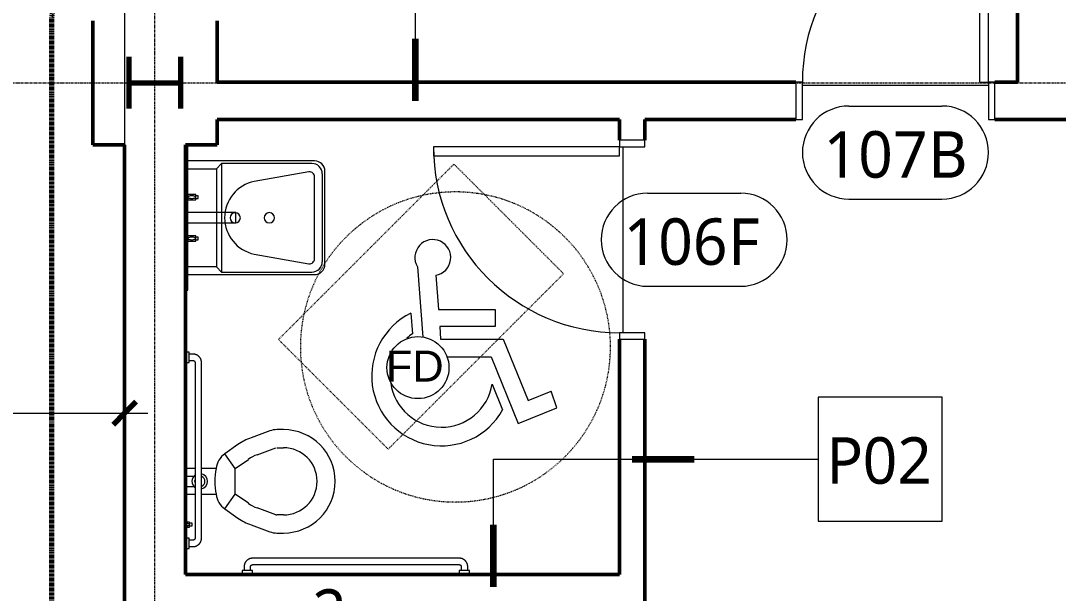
# Model space of a CAD drawing. Header units: inches. Extents: x -1548 to 1644, y -860 to 924.
# Drawn here: x -269 to -68.3, y 131.7 to 242.5 of the extents above; entities that cross this region are included whole.
import ezdxf

# ---------------------------------------------------------------- set-up
doc = ezdxf.new("R2010")
doc.units = ezdxf.units.IN
doc.header["$MEASUREMENT"] = 0
for name, pattern in [('Dash', [0.25, 0.125, -0.125]), ('Dash Dot 3_16_', [0.3125, 0.1875, -0.0625, 0, -0.0625]), ('Grid Line', [0.875, 0.5, -0.125, 0.125, -0.125])]:
    doc.linetypes.add(name, pattern=pattern)
for name, color, linetype, lineweight in [('A-ANNO-DIMS', 211, 'Continuous', 9), ('A-ANNO-DIMS-96', 211, 'Continuous', 9), ('A-ANNO-NOTE', 131, 'Continuous', 9), ('A-ANNO-SYMB', 150, 'Continuous', 9), ('A-DOOR', 31, 'Continuous', 13), ('A-DOOR-FRAM', 31, 'Continuous', 20), ('A-DOOR-IDEN', 31, 'Continuous', 9), ('A-FLOR', 192, 'Continuous', 13), ('A-WALL', 113, 'Continuous', 13), ('A-WALL-IDEN', 211, 'Continuous', 9), ('E-ARBL-BNDY', 71, 'Continuous', 9), ('G-ANNO-SYMB', 111, 'Continuous', 9), ('I-WALL', 2, 'Continuous', 13), ('P-SANR-FIXT', 6, 'Continuous', 9), ('Q-SPCQ', 91, 'Continuous', 9), ('S-COLS', 52, 'Continuous', 9), ('S-COLS-SYMB', 171, 'Continuous', 70), ('S-GRID', 1, 'Continuous', 9)]:
    doc.layers.add(name, color=color, linetype=linetype, lineweight=lineweight)
doc.styles.add('Arial_1', font='arial.ttf', dxfattribs={"height": 6})
doc.styles.add('Trebuchet MS', font='trebuc.ttf', dxfattribs={"width": 0.8, "height": 9})
doc.styles.add('Trebuchet MS_1', font='trebuc.ttf', dxfattribs={"height": 9})
doc.dimstyles.new('Linear_-_3_32__Trebuchet_MS', dxfattribs={"dimscale": 12, "dimtxt": 9.278558, "dimasz": 0.375, "dimexe": 0.5, "dimexo": 0.5, "dimgap": 0.125, "dimtad": 1, "dimdec": 4, "dimrnd": 0.0625, "dimzin": 3, "dimdsep": 46, "dimlunit": 4, "dimtxsty": 'Trebuchet MS', "dimblk1": 'OBLIQUE', "dimblk2": 'OBLIQUE', "dimsah": 1, "dimcen": 0.09, "dimdle": 0.375, "dimazin": 0, "dimtfac": 1, "dimtdec": 4, "dimtix": 1, "dimtmove": 0, "dimatfit": 3, "dimfxl": 1, "dimtvp": 1, "dimfrac": 2, "dimtolj": 1, "dimtzin": 0, "dimarcsym": 2})

# ---------------------------------------------------------------- blocks, each defined once
blk = doc.blocks.new('W Shapes-Column - W10x49-938861-L1')
at = {"layer": 'S-COLS-SYMB', "color": 250}
for p, q in [((-5, 5), (5, 5)), ((0, 5), (0, -5)), ((-5, -5), (5, -5))]:
    blk.add_line(p, q, dxfattribs=at)
blk = doc.blocks.new('Snowdon Towers Sample Structural_rvt-1-L1')
at = {"layer": 'S-COLS', "lineweight": 9, "rotation": 89.99999999999972}
blk.add_blockref('W Shapes-Column - W10x49-938861-L1', (-243, 230.5), dxfattribs=at)
blk = doc.blocks.new('Snowdon Towers Sample Electrical_rvt-1-L1')
at = {"layer": 'E-ARBL-BNDY', "color": 253}
blk.add_line((-248.88, 434.81), (-248.88, -354.5), dxfattribs=at)
blk = doc.blocks.new('SinkConnection - Retail Sink-V91-L1')
at = {"layer": 'P-SANR-FIXT', "color": 7}
for p, q in [((-4.25, 0), (-4.25, -0.5)), ((-3.75, -0.5), (-3.75, 0)), ((-1, 0), (-1, -9.75)), ((1, -9.75), (1, 0)), ((3.75, 0), (3.75, -0.5)), ((4.25, -0.5), (4.25, 0)), ((-4.5, -0.5), (-4.5, -2)), ((-3.5, -0.5), (-4.5, -0.5)), ((-4.5, -2), (-3.5, -2)), ((-4.25, -2), (-4.25, -2.5)), ((-3.75, -2.5), (-3.75, -2)), ((-3.5, -2), (-3.5, -0.5)), ((3.5, -0.5), (3.5, -2)), ((4.5, -0.5), (3.5, -0.5)), ((3.5, -2), (4.5, -2)), ((3.75, -2), (3.75, -2.5)), ((4.25, -2.5), (4.25, -2)), ((4.5, -2), (4.5, -0.5)), ((-4.25, -2.5), (-4.24, -2.5)), ((-4.25, -2.5), (-3.75, -2.5)), ((-3.76, -2.5), (-3.75, -2.5)), ((3.75, -2.5), (4.25, -2.5)), ((3.75, -2.5), (3.76, -2.5)), ((4.24, -2.5), (4.25, -2.5)), ((-1, -9.75), (1, -9.75))]:
    blk.add_line(p, q, dxfattribs=at)
at = {"layer": 'P-SANR-FIXT', "color": 7, "flags": 128}
for points in [[(-4, -0.5), (-4.04, -0.51), (-4.08, -0.54), (-4.11, -0.58), (-4.15, -0.64), (-4.18, -0.72), (-4.2, -0.81), (-4.22, -0.91), (-4.24, -1.02), (-4.25, -1.13), (-4.25, -1.25), (-4.25, -1.37), (-4.24, -1.48), (-4.22, -1.59), (-4.2, -1.69), (-4.18, -1.78), (-4.15, -1.86), (-4.11, -1.92), (-4.08, -1.96), (-4.04, -1.99), (-4, -2)], [(-4, -2), (-3.96, -1.99), (-3.92, -1.96), (-3.89, -1.92), (-3.85, -1.86), (-3.82, -1.78), (-3.8, -1.69), (-3.78, -1.59), (-3.76, -1.48), (-3.75, -1.37), (-3.75, -1.25), (-3.75, -1.13), (-3.76, -1.02), (-3.78, -0.91), (-3.8, -0.81), (-3.82, -0.72), (-3.85, -0.64), (-3.89, -0.58), (-3.92, -0.54), (-3.96, -0.51), (-4, -0.5)], [(4, -0.5), (3.96, -0.51), (3.92, -0.54), (3.89, -0.58), (3.85, -0.64), (3.82, -0.72), (3.8, -0.81), (3.78, -0.91), (3.76, -1.02), (3.75, -1.13), (3.75, -1.25), (3.75, -1.37), (3.76, -1.48), (3.78, -1.59), (3.8, -1.69), (3.82, -1.78), (3.85, -1.86), (3.89, -1.92), (3.92, -1.96), (3.96, -1.99), (4, -2)], [(4, -2), (4.04, -1.99), (4.08, -1.96), (4.11, -1.92), (4.15, -1.86), (4.18, -1.78), (4.2, -1.69), (4.22, -1.59), (4.24, -1.48), (4.25, -1.37), (4.25, -1.25), (4.25, -1.13), (4.24, -1.02), (4.22, -0.91), (4.2, -0.81), (4.18, -0.72), (4.15, -0.64), (4.11, -0.58), (4.08, -0.54), (4.04, -0.51), (4, -0.5)]]:
    blk.add_lwpolyline(points, dxfattribs=at)
at = {"layer": 'P-SANR-FIXT', "color": 7}
for start, end in [(360, 180), (180, 360)]:
    blk.add_arc((0, -16.25), 1, start, end, dxfattribs=at)
blk = doc.blocks.new('WaterClosetConnection - Water Closet Connection-V92-L1')
at = {"layer": 'P-SANR-FIXT', "color": 7}
for p, q in [((-8.5, -1.2), (-8.5, -2)), ((-8.5, -2), (-7.5, -2)), ((-8.25, -2), (-8.25, -2.5)), ((-7.75, -2.5), (-7.75, -2)), ((-7.5, -2), (-7.5, -1.2)), ((-8.25, -2.5), (-8.24, -2.5)), ((-8.25, -2.5), (-7.75, -2.5)), ((-7.76, -2.5), (-7.75, -2.5))]:
    blk.add_line(p, q, dxfattribs=at)
at = {"layer": 'P-SANR-FIXT', "color": 7, "flags": 128}
for points in [[(-8.25, -1.2), (-8.25, -1.25), (-8.25, -1.37), (-8.24, -1.48), (-8.22, -1.59), (-8.2, -1.69), (-8.18, -1.78), (-8.15, -1.86), (-8.11, -1.92), (-8.08, -1.96), (-8.04, -1.99), (-8, -2)], [(-8, -2), (-8.04, -1.99), (-8.08, -1.96)], [(-8, -2), (-7.96, -1.99), (-7.92, -1.96), (-7.89, -1.92), (-7.85, -1.86), (-7.82, -1.78), (-7.8, -1.69), (-7.78, -1.59), (-7.76, -1.48), (-7.75, -1.37), (-7.75, -1.25), (-7.75, -1.2)], [(-7.89, -1.92), (-7.92, -1.96), (-7.96, -1.99), (-8, -2)]]:
    blk.add_lwpolyline(points, dxfattribs=at)
blk = doc.blocks.new('Snowdon Towers Sample Plumbing_rvt-1-L1')
at = {"layer": 'P-SANR-FIXT', "color": 90, "lineweight": 9}
for name, p, rotation in [('SinkConnection - Retail Sink-V91-L1', (-237.13, 204.37), 89.99999999999991), ('WaterClosetConnection - Water Closet Connection-V92-L1', (-238.33, 153), 89.99999999999996)]:
    blk.add_blockref(name, p, dxfattribs=dict(at, rotation=rotation))
blk = doc.blocks.new('Door-Passage-Single-Flush - 36_ x 96_-2162740-L1')
at = {"layer": 'A-DOOR', "lineweight": 20}
for p, q in [((18, 39.875), (16.25, 39.875)), ((16.25, 39.875), (16.25, 3.875)), ((18, 3.875), (18, 39.875)), ((16.25, 3.875), (18, 3.875))]:
    blk.add_line(p, q, dxfattribs=at)
at = {"layer": 'A-DOOR', "lineweight": 9}
blk.add_arc((18, 3.875), 36, 90, 180, dxfattribs=at)
at = {"layer": 'A-DOOR-FRAM'}
for p, q in [((-18, 3.875), (-19.25, 3.875)), ((-19.25, 3.875), (-19.25, -3.375)), ((-18, -3.375), (-18, 3.875)), ((19.25, 3.875), (18, 3.875)), ((18, 3.875), (18, -3.375)), ((19.25, -3.375), (19.25, 3.875)), ((-19.25, -3.375), (-18, -3.375)), ((18, -3.375), (19.25, -3.375))]:
    blk.add_line(p, q, dxfattribs=at)
blk = doc.blocks.new('Door-Passage-Single-Flush - 36_ x 84_-2162751-L1')
at = {"layer": 'A-DOOR', "lineweight": 20}
for p, q in [((18, 38.6875), (16.25, 38.6875)), ((16.25, 38.6875), (16.25, 2.6875)), ((18, 2.6875), (18, 38.6875)), ((16.25, 2.6875), (18, 2.6875))]:
    blk.add_line(p, q, dxfattribs=at)
at = {"layer": 'A-DOOR', "lineweight": 9}
blk.add_arc((18, 2.6875), 36, 90, 180, dxfattribs=at)
at = {"layer": 'A-DOOR-FRAM'}
for p, q in [((-18, 2.6875), (-19.25, 2.6875)), ((-19.25, 2.6875), (-19.25, -2.1875)), ((-18, -2.1875), (-18, 2.6875)), ((19.25, 2.6875), (18, 2.6875)), ((18, 2.6875), (18, -2.1875)), ((19.25, -2.1875), (19.25, 2.6875)), ((-19.25, -2.1875), (-18, -2.1875)), ((18, -2.1875), (19.25, -2.1875))]:
    blk.add_line(p, q, dxfattribs=at)
blk = doc.blocks.new('Toilet-Commercial-Wall-3D - 19_ Seat Height-1392863-L1')
at = {"layer": 'P-SANR-FIXT'}
for p, q in [((5.94, 24.87), (5.94, 23.58)), ((9.44, 23.58), (9.44, 24.87)), ((22.44, 24.87), (22.44, 23.58)), ((25.94, 23.58), (25.94, 24.87)), ((6.18, 22.21), (7.5, 18.6)), ((10.79, 19.79), (9.47, 23.41)), ((22.41, 23.41), (21.1, 19.79)), ((24.38, 18.6), (25.7, 22.21)), ((13.47, 15.52), (11.69, 18.06)), ((20.19, 18.06), (18.42, 15.52)), ((8.82, 16.05), (10.6, 13.51)), ((13.47, 15.52), (10.6, 13.51)), ((18.42, 15.52), (13.47, 15.52)), ((21.28, 13.51), (18.42, 15.52)), ((21.28, 13.51), (23.06, 16.05)), ((13.44, 11.83), (13.44, 9)), ((18.44, 8.99), (18.44, 11.83)), ((13.44, 7.75), (13.44, 5.88)), ((14.94, 5.88), (14.94, 7.53)), ((16.94, 5.88), (16.94, 7.53)), ((18.44, 5.88), (18.44, 7.75))]:
    blk.add_line(p, q, dxfattribs=at)
for centre, radius, start, end in [((15.94, 24.87), 10, 90, 180), ((15.94, 24.87), 10, 0, 90), ((15.94, 24.87), 6.5, 90, 180), ((15.94, 24.87), 6.5, 0, 90), ((9.94, 23.58), 4, 180, 200), ((21.94, 23.58), 0.5, 340, 0), ((21.94, 23.58), 4, 340, 0), ((17.83, 22.36), 11, 200, 215), ((17.83, 22.36), 7.5, 200, 215), ((14.05, 22.36), 7.5, 325, 340), ((14.05, 22.36), 11, 325, 340), ((13.88, 15.81), 4, 215, 263.7549), ((18.01, 15.81), 4, 276.2451, 325), ((15.94, 24.21), 12.62, 258.5767, 281.4233), ((15.94, 8.65), 1.5, 13.853, 165.7899), ((15.94, 8.66), 0.996, 21.9682, 158.0318), ((15.94, 8.65), 1.5, 217.3412, 322.6588), ((15.94, 8.66), 0.996, 256.1825, 283.8175)]:
    blk.add_arc(centre, radius, start, end, dxfattribs=at)
blk = doc.blocks.new('Sink-Wall-Barrier Free-3D - 22_ x 27_-1836770-L1')
at = {"layer": 'P-SANR-FIXT'}
for p, q in [((22.06, 29.88), (4.06, 29.88)), ((21.56, 29.38), (4.56, 29.38)), ((2.06, 27.88), (2.06, 2.88)), ((2.56, 27.37), (2.56, 9.88)), ((4.15, 26.79), (6.02, 16.2)), ((20.97, 27.88), (5.15, 27.88)), ((20.1, 16.2), (21.96, 26.79)), ((23.56, 9.88), (23.56, 27.37)), ((24.06, 2.88), (24.06, 27.88)), ((2.56, 9.88), (3.56, 8.88)), ((2.56, 9.88), (23.56, 9.88)), ((3.56, 8.88), (22.56, 8.88)), ((3.56, 2.88), (3.56, 8.88)), ((23.56, 9.88), (22.56, 8.88)), ((22.56, 8.88), (22.56, 2.88))]:
    blk.add_line(p, q, dxfattribs=at)
for centre, radius, start, end in [((4.06, 27.88), 2, 90, 180), ((4.56, 27.37), 2, 90, 180), ((21.56, 27.37), 2, 360, 90), ((22.06, 27.88), 2, 360, 90), ((5.15, 26.88), 1, 90, 185), ((20.97, 26.88), 1, 355, 90), ((13.06, 17.67), 7.19, 191.7466, 348.2534), ((13.06, 12.53), 0.985, 0, 180), ((13.06, 12.53), 0.985, 180, 0)]:
    blk.add_arc(centre, radius, start, end, dxfattribs=at)
blk = doc.blocks.new('Mirror - 28_ x 48_-1859301-L1')
at = {"layer": 'Q-SPCQ'}
for p, q in [((14.96, 6.38), (-13.04, 6.38)), ((-13.04, 6.38), (-13.04, 5.88)), ((14.96, 5.88), (14.96, 6.38)), ((-13.04, 5.88), (14.96, 5.88))]:
    blk.add_line(p, q, dxfattribs=at)
blk = doc.blocks.new('Grab Bar - Grab Bar-V43-L1')
at = {"layer": 'Q-SPCQ'}
for p, q in [((-0.75, 54.62), (-1.5, 54.62)), ((0, 55), (-0.75, 55)), ((-0.75, 55), (-0.75, 53)), ((-3.13, 53), (-3.13, 13)), ((-1.88, 13), (-1.88, 53)), ((-1.5, 53.37), (-0.75, 53.37)), ((-0.75, 53), (0, 53)), ((-0.75, 12.62), (-1.5, 12.62)), ((0, 13), (-0.75, 13)), ((-0.75, 13), (-0.75, 11)), ((-1.5, 11.37), (-0.75, 11.37)), ((-0.75, 11), (0, 11)), ((-7, 3.12), (-41, 3.12)), ((-43, 0.75), (-43, 0)), ((-41, 0.75), (-43, 0.75)), ((-42.63, 1.5), (-42.63, 0.75)), ((-41.38, 0.75), (-41.38, 1.5)), ((-41, 1.87), (-7, 1.87)), ((-41, 0), (-41, 0.75)), ((-7, 0.75), (-7, 0)), ((-5, 0.75), (-7, 0.75)), ((-6.63, 1.5), (-6.63, 0.75)), ((-5.37, 0.75), (-5.37, 1.5)), ((-5, 0), (-5, 0.75))]:
    blk.add_line(p, q, dxfattribs=at)
at = {"layer": 'Q-SPCQ', "flags": 128}
for points in [[(-1.5, 54.62), (-1.56, 54.62), (-1.63, 54.62), (-1.69, 54.61), (-1.76, 54.6), (-1.82, 54.59), (-1.89, 54.58), (-1.95, 54.56), (-2.01, 54.54), (-2.07, 54.52), (-2.13, 54.5), (-2.19, 54.47), (-2.25, 54.44), (-2.31, 54.41), (-2.36, 54.38), (-2.42, 54.34), (-2.47, 54.3), (-2.52, 54.26), (-2.57, 54.22), (-2.62, 54.18), (-2.67, 54.13), (-2.71, 54.08), (-2.75, 54.04), (-2.79, 53.98), (-2.83, 53.93), (-2.87, 53.88), (-2.9, 53.82), (-2.93, 53.77), (-2.96, 53.71), (-2.99, 53.65), (-3.01, 53.59), (-3.04, 53.53), (-3.06, 53.47), (-3.07, 53.4), (-3.09, 53.34), (-3.1, 53.28), (-3.11, 53.21), (-3.12, 53.15), (-3.12, 53.08), (-3.13, 53.02), (-3.13, 53)], [(-1.88, 53), (-1.87, 53.01), (-1.87, 53.03), (-1.87, 53.04), (-1.87, 53.06), (-1.87, 53.07), (-1.86, 53.09), (-1.86, 53.1), (-1.86, 53.12), (-1.85, 53.13), (-1.85, 53.15), (-1.84, 53.16), (-1.83, 53.17), (-1.83, 53.19), (-1.82, 53.2), (-1.81, 53.21), (-1.8, 53.22), (-1.79, 53.24), (-1.78, 53.25), (-1.77, 53.26), (-1.76, 53.27), (-1.75, 53.28), (-1.74, 53.29), (-1.73, 53.3), (-1.72, 53.31), (-1.7, 53.32), (-1.69, 53.32), (-1.68, 53.33), (-1.66, 53.34), (-1.65, 53.34), (-1.64, 53.35), (-1.62, 53.35), (-1.61, 53.36), (-1.59, 53.36), (-1.58, 53.37), (-1.56, 53.37), (-1.55, 53.37), (-1.53, 53.37), (-1.52, 53.37), (-1.5, 53.37), (-1.5, 53.37)], [(-3.13, 13), (-3.12, 12.94), (-3.12, 12.87), (-3.11, 12.81), (-3.1, 12.74), (-3.09, 12.68), (-3.08, 12.61), (-3.06, 12.55), (-3.04, 12.49), (-3.02, 12.43), (-3, 12.37), (-2.97, 12.31), (-2.94, 12.25), (-2.91, 12.19), (-2.88, 12.14), (-2.84, 12.08), (-2.8, 12.03), (-2.76, 11.98), (-2.72, 11.93), (-2.68, 11.88), (-2.63, 11.83), (-2.58, 11.79), (-2.54, 11.75), (-2.48, 11.71), (-2.43, 11.67), (-2.38, 11.63), (-2.32, 11.6), (-2.27, 11.57), (-2.21, 11.54), (-2.15, 11.51), (-2.09, 11.49), (-2.03, 11.46), (-1.97, 11.44), (-1.9, 11.43), (-1.84, 11.41), (-1.78, 11.4), (-1.71, 11.39), (-1.65, 11.38), (-1.58, 11.38), (-1.52, 11.37), (-1.5, 11.37)], [(-1.5, 12.62), (-1.51, 12.63), (-1.53, 12.63), (-1.54, 12.63), (-1.56, 12.63), (-1.57, 12.63), (-1.59, 12.64), (-1.6, 12.64), (-1.62, 12.64), (-1.63, 12.65), (-1.65, 12.65), (-1.66, 12.66), (-1.67, 12.67), (-1.69, 12.67), (-1.7, 12.68), (-1.71, 12.69), (-1.72, 12.7), (-1.74, 12.71), (-1.75, 12.72), (-1.76, 12.73), (-1.77, 12.74), (-1.78, 12.75), (-1.79, 12.76), (-1.8, 12.77), (-1.81, 12.78), (-1.82, 12.8), (-1.82, 12.81), (-1.83, 12.82), (-1.84, 12.84), (-1.84, 12.85), (-1.85, 12.86), (-1.85, 12.88), (-1.86, 12.89), (-1.86, 12.91), (-1.87, 12.92), (-1.87, 12.94), (-1.87, 12.95), (-1.87, 12.97), (-1.87, 12.98), (-1.88, 13), (-1.88, 13)], [(-41, 3.12), (-41.06, 3.12), (-41.13, 3.12), (-41.19, 3.11), (-41.26, 3.1), (-41.32, 3.09), (-41.39, 3.08), (-41.45, 3.06), (-41.51, 3.04), (-41.57, 3.02), (-41.63, 3), (-41.69, 2.97), (-41.75, 2.94), (-41.81, 2.91), (-41.86, 2.88), (-41.92, 2.84), (-41.97, 2.8), (-42.02, 2.76), (-42.07, 2.72), (-42.12, 2.68), (-42.17, 2.63), (-42.21, 2.58), (-42.25, 2.54), (-42.29, 2.48), (-42.33, 2.43), (-42.37, 2.38), (-42.4, 2.32), (-42.43, 2.27), (-42.46, 2.21), (-42.49, 2.15), (-42.51, 2.09), (-42.54, 2.03), (-42.56, 1.97), (-42.57, 1.9), (-42.59, 1.84), (-42.6, 1.78), (-42.61, 1.71), (-42.62, 1.65), (-42.62, 1.58), (-42.63, 1.52), (-42.63, 1.5)], [(-5.37, 1.5), (-5.38, 1.56), (-5.38, 1.63), (-5.39, 1.69), (-5.4, 1.76), (-5.41, 1.82), (-5.42, 1.89), (-5.44, 1.95), (-5.46, 2.01), (-5.48, 2.07), (-5.5, 2.13), (-5.53, 2.19), (-5.56, 2.25), (-5.59, 2.31), (-5.62, 2.36), (-5.66, 2.42), (-5.7, 2.47), (-5.74, 2.52), (-5.78, 2.57), (-5.82, 2.62), (-5.87, 2.67), (-5.92, 2.71), (-5.96, 2.75), (-6.02, 2.79), (-6.07, 2.83), (-6.12, 2.87), (-6.18, 2.9), (-6.23, 2.93), (-6.29, 2.96), (-6.35, 2.99), (-6.41, 3.01), (-6.47, 3.04), (-6.53, 3.06), (-6.6, 3.07), (-6.66, 3.09), (-6.72, 3.1), (-6.79, 3.11), (-6.85, 3.12), (-6.92, 3.12), (-6.98, 3.12), (-7, 3.12)], [(-41.38, 1.5), (-41.37, 1.51), (-41.37, 1.53), (-41.37, 1.54), (-41.37, 1.56), (-41.37, 1.57), (-41.36, 1.59), (-41.36, 1.6), (-41.36, 1.62), (-41.35, 1.63), (-41.35, 1.65), (-41.34, 1.66), (-41.33, 1.67), (-41.33, 1.69), (-41.32, 1.7), (-41.31, 1.71), (-41.3, 1.72), (-41.29, 1.74), (-41.28, 1.75), (-41.27, 1.76), (-41.26, 1.77), (-41.25, 1.78), (-41.24, 1.79), (-41.23, 1.8), (-41.22, 1.81), (-41.2, 1.82), (-41.19, 1.82), (-41.18, 1.83), (-41.16, 1.84), (-41.15, 1.84), (-41.14, 1.85), (-41.12, 1.85), (-41.11, 1.86), (-41.09, 1.86), (-41.08, 1.87), (-41.06, 1.87), (-41.05, 1.87), (-41.03, 1.87), (-41.02, 1.87), (-41, 1.87), (-41, 1.87)], [(-7, 1.87), (-6.99, 1.87), (-6.97, 1.87), (-6.96, 1.87), (-6.94, 1.87), (-6.93, 1.87), (-6.91, 1.86), (-6.9, 1.86), (-6.88, 1.86), (-6.87, 1.85), (-6.85, 1.85), (-6.84, 1.84), (-6.83, 1.83), (-6.81, 1.83), (-6.8, 1.82), (-6.79, 1.81), (-6.78, 1.8), (-6.76, 1.79), (-6.75, 1.78), (-6.74, 1.77), (-6.73, 1.76), (-6.72, 1.75), (-6.71, 1.74), (-6.7, 1.73), (-6.69, 1.72), (-6.68, 1.7), (-6.68, 1.69), (-6.67, 1.68), (-6.66, 1.66), (-6.66, 1.65), (-6.65, 1.64), (-6.65, 1.62), (-6.64, 1.61), (-6.64, 1.59), (-6.63, 1.58), (-6.63, 1.56), (-6.63, 1.55), (-6.63, 1.53), (-6.63, 1.52), (-6.63, 1.5), (-6.63, 1.5)]]:
    blk.add_lwpolyline(points, dxfattribs=at)
blk = doc.blocks.new('Wheel Chair Circle - Wheel Chair Circle-V49-L1')
at = {"layer": 'Q-SPCQ'}
for p, q in [((-7.36, 15.53), (-6.32, 1.92)), ((-3.8, 13.88), (-3.3, 7.23)), ((-8.63, 6.51), (-8.33, 2.53)), ((-3.3, 7.23), (7.68, 7.23)), ((7.68, 7.23), (7.68, 3.99)), ((-3.05, 3.99), (-2.86, 1.51)), ((7.68, 3.99), (-3.05, 3.99)), ((-2.86, 1.51), (9.23, 1.51)), ((9.23, 1.51), (14.05, -10.34)), ((-1.64, -1.91), (6.93, -1.91)), ((6.93, -1.91), (12.16, -14.78)), ((7.09, -7.17), (9.12, -12.16)), ((14.05, -10.34), (18.53, -8.55)), ((19.64, -11.79), (18.53, -8.55)), ((12.16, -14.78), (19.64, -11.79))]:
    blk.add_line(p, q, dxfattribs=at)
at = {"layer": 'Q-SPCQ', "linetype": 'Dash'}
for start, end in [(360, 180), (180, 360)]:
    blk.add_arc((0, 0), 30, start, end, dxfattribs=at)
at = {"layer": 'Q-SPCQ'}
for centre, radius, start, end in [((-4.38, 17.3), 3.47, 279.5296, 210.6777), ((-2.69, -5.62), 13.51, 116.094, 331.0081), ((-2.69, -5.62), 9.91, 124.6842, 132.4259), ((-2.69, -5.62), 9.91, 187.8787, 350.9794)]:
    blk.add_arc(centre, radius, start, end, dxfattribs=at)
blk = doc.blocks.new('ADA Clear Space - ADA Clear Space-1845188-L1')
at = {"layer": 'Q-SPCQ', "linetype": 'Dash'}
for p, q in [((15, 24), (-15, 24)), ((-15, 24), (-15, -24)), ((15, -24), (15, 24)), ((-15, -24), (15, -24))]:
    blk.add_line(p, q, dxfattribs=at)
blk = doc.blocks.new('DIMBLOCK20-L1')
at = {"layer": 'A-ANNO-DIMS-96'}
for p, q in [((-469.38, 166.55), (-469.38, 215.38)), ((-248.87, 166.55), (-248.87, 172.55)), ((-469.38, 166.55), (-244.37, 166.55)), ((-469.38, 166.55), (-469.38, 160.55)), ((-248.87, 166.55), (-248.87, 163.73))]:
    blk.add_line(p, q, dxfattribs=at)
at = {"layer": 'A-ANNO-DIMS-96', "lineweight": 70}
for p, q in [((-469.38, 166.55), (-467.13, 168.8)), ((-248.87, 166.55), (-246.62, 168.8)), ((-469.38, 166.55), (-471.63, 164.3)), ((-248.87, 166.55), (-251.12, 164.3))]:
    blk.add_line(p, q, dxfattribs=at)
at = {"layer": 'A-ANNO-DIMS-96', "color": 0, "insert": (-381.14, 179.56), "char_height": 9, "width": 52.8406, "attachment_point": 1, "line_spacing_factor": 1.048425, "style": 'Trebuchet MS'}
blk.add_mtext('18\' - 4 1/2"', dxfattribs=at)
blk = doc.blocks.new('_Oblique')
at = {"color": 0, "linetype": 'ByBlock', "lineweight": -2}
blk.add_line((-0.5, -0.5), (0.5, 0.5), dxfattribs=at)
blk = doc.blocks.new('Door Tag - Door Tag-2240266-L1')
at = {"layer": 'A-DOOR-IDEN'}
for p, q in [((-0.09375, 0.09375), (0.09375, 0.09375)), ((-0.09375, -0.09375), (0.09375, -0.09375))]:
    blk.add_line(p, q, dxfattribs=at)
for centre, start, end in [((-0.09375, 0), 90, 270), ((0.09375, 0), 270, 90)]:
    blk.add_arc(centre, 0.09375, start, end, dxfattribs=at)
blk = doc.blocks.new('Wall Tag - 1_4_-1225328-L1')
at = {"layer": 'A-WALL-IDEN'}
for p, q in [((-0.125, 0.125), (-0.125, -0.125)), ((0.125, 0.125), (-0.125, 0.125)), ((0.125, -0.125), (0.125, 0.125)), ((-0.125, -0.125), (0.125, -0.125))]:
    blk.add_line(p, q, dxfattribs=at)

msp = doc.modelspace()

# ---------------------------------------------------------------- linework, layer by layer
at = {"layer": 'A-ANNO-NOTE'}
msp.add_circle((-192.125, 175.375), 6, dxfattribs=at)
at = {"layer": 'A-ANNO-SYMB', "linetype": 'Dash Dot 3_16_', "lineweight": 70}
msp.add_line((-263.02659, 242.4627), (-263.02659, -398.60148), dxfattribs=at)
msp.add_arc((-254.02659, 242.4627), 9, 90, 180, dxfattribs=at)
at = {"layer": 'A-FLOR'}
for p, q in [((-81.75, 230), (-117.75, 230)), ((-152.5, 218.125), (-152.5, 182.125))]:
    msp.add_line(p, q, dxfattribs=at)
at = {"layer": 'A-WALL', "lineweight": 50}
for p, q in [((-76.125, 230.625), (-76.125, 338.625)), ((-255, 218.5), (-255, 242.5)), ((-231, 242.5), (-231, 230.625)), ((-231, 218.5), (-231, 223.375)), ((-73, 223.375), (-35.25, 223.375)), ((-255, 218.5), (-248.875, 218.5)), ((-231, 218.5), (-237.125, 218.5))]:
    msp.add_line(p, q, dxfattribs=at)
at = {"layer": 'A-WALL-IDEN'}
for p, q in [((-192.6316, 227), (-192.6316, 263)), ((-177.52409, 157.67222), (-114.6875, 157.67222)), ((-177.52409, 132.9375), (-177.52409, 157.67222)), ((-150.6875, 157.67222), (-114.6875, 157.67222))]:
    msp.add_line(p, q, dxfattribs=at)
at = {"layer": 'A-WALL-IDEN', "lineweight": 90}
for p, q in [((-192.6316, 227), (-192.6316, 239)), ((-150.6875, 157.67222), (-138.6875, 157.67222)), ((-177.52409, 132.9375), (-177.52409, 144.9375))]:
    msp.add_line(p, q, dxfattribs=at)
at = {"layer": 'I-WALL', "lineweight": 50}
for p, q in [((-119, 230.625), (-231, 230.625)), ((-76.125, 230.625), (-80.5, 230.625)), ((-153.125, 223.375), (-231, 223.375)), ((-153.125, 223.375), (-153.125, 219.375)), ((-119, 223.375), (-148.25, 223.375)), ((-148.25, 219.375), (-148.25, 223.375)), ((-80.5, 223.375), (-73, 223.375)), ((-248.875, 42), (-248.875, 218.5)), ((-237.125, 218.5), (-237.125, 135.375)), ((-153.125, 180.875), (-153.125, 135.375)), ((-148.25, 85), (-148.25, 180.875)), ((-153.125, 135.375), (-237.125, 135.375))]:
    msp.add_line(p, q, dxfattribs=at)
at = {"layer": 'S-GRID', "linetype": 'Grid Line'}
for p, q in [((-243, -522.73665), (-243, 873.5494)), ((-1479.1199, 230.5), (1029.23722, 230.5))]:
    msp.add_line(p, q, dxfattribs=at)

# ---------------------------------------------------------------- block references
at = {"lineweight": 5}
for name in ['Snowdon Towers Sample Electrical_rvt-1-L1', 'Snowdon Towers Sample Plumbing_rvt-1-L1', 'Snowdon Towers Sample Structural_rvt-1-L1']:
    msp.add_blockref(name, (0, 0), dxfattribs=at)
at = {"layer": 'A-DOOR'}
msp.add_blockref('Door-Passage-Single-Flush - 36_ x 96_-2162740-L1', (-99.75, 226.75), dxfattribs=at)
at = {"layer": 'A-DOOR', "rotation": 89.99999999999972}
msp.add_blockref('Door-Passage-Single-Flush - 36_ x 84_-2162751-L1', (-150.4375, 200.125), dxfattribs=at)
at = {"layer": 'A-DOOR-IDEN', "xscale": 95.99999999999994, "yscale": 95.99999999999994, "zscale": 95.99999999999994}
for p in [(-99.75, 217), (-138.6875, 200.125)]:
    msp.add_blockref('Door Tag - Door Tag-2240266-L1', p, dxfattribs=at)
at = {"layer": 'A-WALL-IDEN', "xscale": 95.99999999999994, "yscale": 95.99999999999994, "zscale": 95.99999999999994}
msp.add_blockref('Wall Tag - 1_4_-1225328-L1', (-102.6875, 157.67222), dxfattribs=at)
at = {"layer": 'P-SANR-FIXT', "rotation": 269.9999999999997}
for name, p in [('Sink-Wall-Barrier Free-3D - 22_ x 27_-1836770-L1', (-240, 217.43365)), ('Toilet-Commercial-Wall-3D - 19_ Seat Height-1392863-L1', (-243, 169.31607))]:
    msp.add_blockref(name, p, dxfattribs=at)
at = {"layer": 'Q-SPCQ'}
for name, p, rotation in [('Mirror - 28_ x 48_-1859301-L1', (-243, 205.3384), 269.9999999999997), ('ADA Clear Space - ADA Clear Space-1845188-L1', (-191.52902, 187.18233), 315.0000000000002), ('Grab Bar - Grab Bar-V43-L1', (-237.125, 135.375), 269.9999999999999)]:
    msp.add_blockref(name, p, dxfattribs=dict(at, rotation=rotation))
msp.add_blockref('Wheel Chair Circle - Wheel Chair Circle-V49-L1', (-184.875, 179.375), dxfattribs=at)

# ---------------------------------------------------------------- texts
at = {"layer": 'A-ANNO-NOTE', "insert": (-198.32568, 178.67704), "char_height": 6, "width": 13.938, "attachment_point": 1, "style": 'Arial_1'}
msp.add_mtext('FD', dxfattribs=at)
at = {"layer": 'A-DOOR-IDEN', "char_height": 9, "attachment_point": 1, "style": 'Trebuchet MS_1'}
for s, insert, width in [('107', (-113.66219, 221.13091), 24.543), ('B', (-93.41219, 221.13091), 8.787), ('106', (-152.35402, 204.25591), 24.543), ('F', (-132.10402, 204.25591), 8.181)]:
    msp.add_mtext(s, dxfattribs=dict(at, insert=insert, width=width))
at = {"layer": 'A-WALL-IDEN', "char_height": 9, "attachment_point": 1, "style": 'Trebuchet MS_1'}
for s, insert, width in [('P', (-113.09117, 161.90616), 8.484), ('02', (-106.09117, 161.90616), 16.362)]:
    msp.add_mtext(s, dxfattribs=dict(at, insert=insert, width=width))

# ---------------------------------------------------------------- dimensions: what is measured, and where the dimension line sits
at = {"layer": 'A-ANNO-DIMS'}
dim = msp.add_linear_dim(base=(-248.875, 166.54703), p1=(-469.375, 221.375), p2=(-248.875, 169.72901), dimstyle='Linear_-_3_32__Trebuchet_MS', override={"dimpost": '<>', "dimfxl": 226.467565}, dxfattribs=at)
dim.commit()
dim.dimension.update_dxf_attribs({"geometry": 'DIMBLOCK20-L1', "text_midpoint": (-359.125, 172.62582)})

# ---------------------------------------------------------------- next in the draw order: texts
at = {"layer": 'G-ANNO-SYMB', "insert": (-212.60027, 132.48654), "char_height": 9, "width": 8.181, "attachment_point": 1, "style": 'Trebuchet MS_1', "bg_fill": 3, "box_fill_scale": 1.25, "bg_fill_color": 9, "bg_fill_true_color": 13158600, "bg_fill_transparency": 0}
msp.add_mtext('2', dxfattribs=at)

doc.saveas('drawing.dxf')
